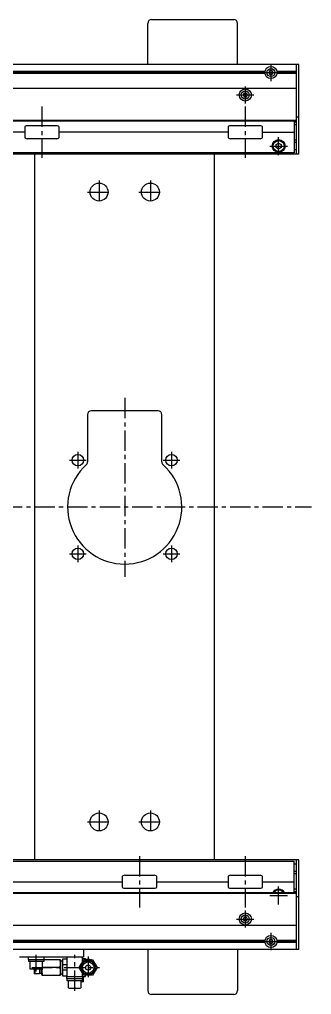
# Model space of a CAD drawing. Extents: x -10 to 2906, y -8 to 1201.
# Drawn here: x 1821 to 2049, y 423 to 1183 of the extents above; entities that cross this region are included whole.
import ezdxf

# ---------------------------------------------------------------- set-up
doc = ezdxf.new("R2010")
doc.units = 0
doc.header["$LTSCALE"] = 0.5
doc.linetypes.add('CENTER', pattern=[50.8, 31.75, -6.35, 6.35, -6.35])
doc.layers.add('MSM_CENTER', color=1, linetype='CENTER')
doc.layers.add('MSM_CONTINUOUS', color=7, linetype='CONTINUOUS')

msp = doc.modelspace()

# ---------------------------------------------------------------- linework, layer by layer
at = {"layer": 'MSM_CENTER'}
for p, q in [((2017.25, 1148.8), (2017.25, 1135.3)), ((2010.5, 1142.05), (2024, 1142.05)), ((1997.25, 1131.3), (1997.25, 1117.8)), ((1990.5, 1124.55), (2004, 1124.55)), ((1838.75, 1115.5), (1838.75, 1075.5)), ((1997.25, 1115.5), (1997.25, 1075.5)), ((2023.25, 1077.75), (2023.25, 1091.75)), ((2016.25, 1084.75), (2030.25, 1084.75)), ((1883.25, 1057.9), (1883.25, 1039.9)), ((1923.25, 1057.9), (1923.25, 1039.9)), ((1874.25, 1048.9), (1892.25, 1048.9)), ((1914.25, 1048.9), (1932.25, 1048.9)), ((1903.25, 888.4), (1903.25, 748.9)), ((1866.75, 846.4), (1866.75, 833.4)), ((1939.75, 846.4), (1939.75, 833.4)), ((1860.25, 839.9), (1873.25, 839.9)), ((1933.25, 839.9), (1946.25, 839.9)), ((359.75, 803.4), (2048.85, 803.4)), ((1866.75, 773.4), (1866.75, 760.4)), ((1939.75, 773.4), (1939.75, 760.4)), ((1860.25, 766.9), (1873.25, 766.9)), ((1933.25, 766.9), (1946.25, 766.9)), ((1883.25, 566.9), (1883.25, 548.9)), ((1923.25, 566.9), (1923.25, 548.9)), ((1874.25, 557.9), (1892.25, 557.9)), ((1914.25, 557.9), (1932.25, 557.9)), ((1914.75, 531.3), (1914.75, 491.3)), ((1997.25, 531.3), (1997.25, 491.3)), ((2023.25, 493.55), (2023.25, 507.55)), ((2016.25, 500.55), (2030.25, 500.55)), ((1997.25, 489), (1997.25, 475.5)), ((1990.5, 482.25), (2004, 482.25)), ((2017.25, 471.5), (2017.25, 458)), ((2010.5, 464.75), (2024, 464.75)), ((1834.25, 441.3), (1834.25, 454.4)), ((1864.25, 426.3), (1864.25, 454.4)), ((1874.75, 452.9), (1874.75, 435.9)), ((1830.75, 444.4), (1883.68, 444.4))]:
    msp.add_line(p, q, dxfattribs=at)
at = {"layer": 'MSM_CONTINUOUS'}
for p, q in [((1921.25, 1148.4), (1921.25, 1180.4)), ((1924.25, 1183.4), (1988.25, 1183.4)), ((1991.25, 1148.4), (1991.25, 1180.4)), ((2038.85, 1148.4), (370.65, 1148.4)), ((2037.25, 1148.35), (372.25, 1148.35)), ((2037.25, 1078.4), (2037.25, 1148.4)), ((2038.85, 1078.4), (2038.85, 1148.4)), ((2012.58, 1142.92), (396.92, 1142.92)), ((2012.58, 1141.18), (396.92, 1141.18)), ((2012.5, 1142.05), (397, 1142.05)), ((2017.25, 1143.78), (2015.75, 1142.92)), ((2015.75, 1142.92), (2015.75, 1141.18)), ((2015.75, 1141.18), (2017.25, 1140.32)), ((2018.75, 1142.92), (2017.25, 1143.78)), ((2017.25, 1140.32), (2018.75, 1141.18)), ((2018.75, 1141.18), (2018.75, 1142.92)), ((2037.25, 1142.92), (2021.92, 1142.92)), ((2037.25, 1141.18), (2021.92, 1141.18)), ((2037.25, 1142.05), (2022, 1142.05)), ((2037.25, 1129.55), (372.25, 1129.55)), ((1996.38, 1126.05), (1995.52, 1124.55)), ((1996.38, 1126.05), (1998.12, 1126.05)), ((1998.98, 1124.55), (1998.12, 1126.05)), ((1995.52, 1124.55), (1996.38, 1123.05)), ((1996.38, 1123.05), (1998.12, 1123.05)), ((1998.12, 1123.05), (1998.98, 1124.55)), ((2037.25, 1104.15), (372.25, 1104.15)), ((2037.25, 1104.55), (422.25, 1104.55)), ((2035.25, 1104.15), (2035.25, 1079.4)), ((2037.25, 1103.4), (2035.25, 1103.4)), ((2038.85, 1107.4), (2037.25, 1107.4)), ((1825.31, 1095.5), (1693.69, 1095.5)), ((1825.31, 1099.5), (1825.31, 1091.5)), ((1850.22, 1100.5), (1827.28, 1100.5)), ((1852.19, 1091.5), (1852.19, 1099.5)), ((1983.81, 1095.5), (1852.19, 1095.5)), ((1983.81, 1099.5), (1983.81, 1091.5)), ((2008.72, 1100.5), (1985.78, 1100.5)), ((2010.69, 1091.5), (2010.69, 1099.5)), ((2010.69, 1095.5), (2035.25, 1095.5)), ((2037.25, 1101.4), (2035.25, 1101.4)), ((1850.22, 1090.5), (1827.28, 1090.5)), ((2008.72, 1090.5), (1985.78, 1090.5)), ((2021.25, 1085.9), (2023.25, 1087.06)), ((2023.25, 1087.06), (2025.25, 1085.9)), ((2037.25, 1089.4), (2035.25, 1089.4)), ((2037.25, 1087.4), (2035.25, 1087.4)), ((2035.25, 1079.4), (450.25, 1079.4)), ((2021.25, 1083.6), (2021.25, 1085.9)), ((2023.25, 1082.44), (2021.25, 1083.6)), ((2025.25, 1083.6), (2023.25, 1082.44)), ((2025.25, 1085.9), (2025.25, 1083.6)), ((2037.25, 1081.9), (2035.25, 1081.9)), ((2038.85, 1078.4), (450.25, 1078.4)), ((1833.25, 528.4), (1833.25, 1078.4)), ((1973.25, 528.4), (1973.25, 1078.4)), ((1874.25, 875.4), (1874.25, 838.5)), ((1929.25, 878.4), (1877.25, 878.4)), ((1932.25, 838.5), (1932.25, 875.4)), ((2038.85, 528.4), (450.25, 528.4)), ((450.25, 527.4), (2035.25, 527.4)), ((2035.25, 502.65), (2035.25, 527.4)), ((2037.25, 524.9), (2035.25, 524.9)), ((2037.25, 458.4), (2037.25, 528.4)), ((2038.85, 458.4), (2038.85, 528.4)), ((2037.25, 519.4), (2035.25, 519.4)), ((2037.25, 517.4), (2035.25, 517.4)), ((1769.69, 511.3), (1901.31, 511.3)), ((1901.31, 515.3), (1901.31, 507.3)), ((1903.28, 516.3), (1926.22, 516.3)), ((1928.19, 507.3), (1928.19, 515.3)), ((1928.19, 511.3), (1983.81, 511.3)), ((1983.81, 515.3), (1983.81, 507.3)), ((1985.78, 516.3), (2008.72, 516.3)), ((2010.69, 507.3), (2010.69, 515.3)), ((2010.69, 511.3), (2035.25, 511.3)), ((2037.25, 502.65), (372.25, 502.65)), ((2037.25, 502.25), (422.25, 502.25)), ((1903.28, 506.3), (1926.22, 506.3)), ((1985.78, 506.3), (2008.72, 506.3)), ((2022.89, 502.65), (2023.25, 502.86)), ((2023.25, 502.86), (2023.61, 502.65)), ((2037.25, 505.4), (2035.25, 505.4)), ((2037.25, 503.4), (2035.25, 503.4)), ((2038.85, 499.4), (2037.25, 499.4)), ((1996.38, 483.75), (1995.52, 482.25)), ((1995.52, 482.25), (1996.38, 480.75)), ((1998.12, 483.75), (1996.38, 483.75)), ((1998.12, 480.75), (1996.38, 480.75)), ((1998.98, 482.25), (1998.12, 483.75)), ((1998.12, 480.75), (1998.98, 482.25)), ((2037.25, 477.25), (372.25, 477.25)), ((2012.58, 465.62), (396.92, 465.62)), ((2012.58, 463.88), (396.92, 463.88)), ((2012.5, 464.75), (397, 464.75)), ((2017.25, 466.48), (2015.75, 465.62)), ((2015.75, 465.62), (2015.75, 463.88)), ((2015.75, 463.88), (2017.25, 463.02)), ((2018.75, 465.62), (2017.25, 466.48)), ((2017.25, 463.02), (2018.75, 463.88)), ((2018.75, 463.88), (2018.75, 465.62)), ((2037.25, 465.62), (2021.92, 465.62)), ((2037.25, 463.88), (2021.92, 463.88)), ((2037.25, 464.75), (2022, 464.75)), ((2038.85, 458.4), (370.65, 458.4)), ((2037.25, 458.45), (372.25, 458.45)), ((1871.25, 458.4), (1871.25, 452.4)), ((1921.25, 458.4), (1921.25, 426.4)), ((1991.25, 458.4), (1991.25, 426.4)), ((1871.25, 452.4), (1821.25, 452.4)), ((1828, 452.4), (1828, 450.8)), ((1828, 450.8), (1840.5, 450.8)), ((1828.15, 450.8), (1828.15, 449.3)), ((1828.15, 449.3), (1840.35, 449.3)), ((1829.25, 449.3), (1829.25, 443.8)), ((1839.25, 443.8), (1839.25, 449.3)), ((1840.35, 449.3), (1840.35, 450.8)), ((1853.25, 450.4), (1840.35, 450.4)), ((1840.5, 450.8), (1840.5, 452.4)), ((1853.25, 450.4), (1853.25, 438.4)), ((1854.75, 449.4), (1853.25, 449.4)), ((1858.25, 450.9), (1854.75, 450.9)), ((1854.75, 450.9), (1854.75, 437.9)), ((1858.25, 452.4), (1858.25, 437.4)), ((1867.82, 444.4), (1871.29, 450.4)), ((1868.98, 444.4), (1871.86, 449.4)), ((1870.25, 448.61), (1870.25, 452.4)), ((1870.25, 451.4), (1872.75, 451.4)), ((1871.29, 450.4), (1878.21, 450.4)), ((1871.86, 449.4), (1877.64, 449.4)), ((1872.75, 450.58), (1872.75, 451.4)), ((1877.64, 449.4), (1880.52, 444.4)), ((1878.21, 450.4), (1881.68, 444.4)), ((1829.75, 443.3), (1838.75, 443.3)), ((1832.75, 443.3), (1832.75, 440)), ((1836.75, 443.3), (1836.75, 439.4)), ((1838.25, 443.3), (1838.25, 439.4)), ((1838.75, 443.3), (1838.75, 438.4)), ((1852.71, 444.4), (1839.29, 444.4)), ((1858.25, 446.4), (1854.75, 446.4)), ((1858.25, 442.4), (1854.75, 442.4)), ((1871.29, 438.4), (1867.82, 444.4)), ((1871.86, 439.4), (1868.98, 444.4)), ((1880.52, 444.4), (1877.64, 439.4)), ((1881.68, 444.4), (1878.21, 438.4)), ((1836.75, 439.4), (1832.87, 439.4)), ((1836.75, 440.15), (1838.25, 440.15)), ((1838.25, 439.4), (1838.75, 439.4)), ((1838.75, 438.4), (1853.25, 438.4)), ((1853.25, 439.4), (1854.75, 439.4)), ((1854.75, 437.9), (1858.25, 437.9)), ((1858, 437.4), (1872.75, 437.4)), ((1858, 437.4), (1858, 435.8)), ((1858, 435.8), (1870.5, 435.8)), ((1858.15, 435.8), (1858.15, 434.3)), ((1858.15, 434.3), (1870.35, 434.3)), ((1859.25, 434.3), (1859.25, 428.9)), ((1869.25, 428.9), (1869.25, 434.3)), ((1871.25, 433.4), (1869.25, 433.4)), ((1870.25, 437.4), (1870.25, 440.19)), ((1870.35, 434.3), (1870.35, 435.8)), ((1870.5, 435.8), (1870.5, 437.4)), ((1870.5, 436.4), (1870.75, 436.4)), ((1870.75, 433.4), (1870.75, 436.4)), ((1871.25, 433.4), (1871.25, 437.4)), ((1878.21, 438.4), (1871.29, 438.4)), ((1877.64, 439.4), (1871.86, 439.4)), ((1872.75, 437.4), (1872.75, 438.4)), ((1859.85, 428.3), (1868.65, 428.3)), ((1988.25, 423.4), (1924.25, 423.4))]:
    msp.add_line(p, q, dxfattribs=at)
for centre, radius in [((2017.25, 1142.05), 4.75), ((2017.25, 1142.05), 3.13), ((1997.25, 1124.55), 4.75), ((1997.25, 1124.55), 3.13), ((2023.25, 1084.75), 5), ((2023.25, 1084.75), 4.25), ((1883.25, 1048.9), 7), ((1923.25, 1048.9), 7), ((1866.75, 839.9), 4.5), ((1939.75, 839.9), 4.5), ((1866.75, 766.9), 4.5), ((1939.75, 766.9), 4.5), ((1883.25, 557.9), 7), ((1923.25, 557.9), 7), ((1997.25, 482.25), 4.75), ((1997.25, 482.25), 3.13), ((2017.25, 464.75), 4.75), ((2017.25, 464.75), 3.13), ((1874.75, 444.4), 4.4), ((1874.75, 444.4), 2)]:
    msp.add_circle(centre, radius, dxfattribs=at)
for centre, radius, start, end in [((1924.25, 1180.4), 3, 90, 180), ((1988.25, 1180.4), 3, 0, 90), ((1826.18, 1099.38), 0.882, 115.53281, 172.10275), ((1827.26, 1097.09), 3.41, 89.66873, 115.24537), ((1850.24, 1097.09), 3.41, 64.75463, 90.33127), ((1851.32, 1099.38), 0.882, 7.89725, 64.46719), ((1984.68, 1099.38), 0.882, 115.53281, 172.10275), ((1985.76, 1097.09), 3.41, 89.66873, 115.24537), ((2008.74, 1097.09), 3.41, 64.75463, 90.33127), ((2009.82, 1099.38), 0.882, 7.89725, 64.46719), ((1826.18, 1091.62), 0.882, 187.89725, 244.46719), ((1827.26, 1093.91), 3.41, 244.75463, 270.33127), ((1850.24, 1093.91), 3.41, 269.66873, 295.24537), ((1851.32, 1091.62), 0.882, 295.53281, 352.10275), ((1984.68, 1091.62), 0.882, 187.89725, 244.46719), ((1985.76, 1093.91), 3.41, 244.75463, 270.33127), ((2008.74, 1093.91), 3.41, 269.66873, 295.24537), ((2009.82, 1091.62), 0.882, 295.53281, 352.10275), ((1877.25, 875.4), 3, 90, 180), ((1929.25, 875.4), 3, 0, 90), ((1903.25, 803.4), 44.5, 132.35205, 47.64795), ((1871.25, 838.5), 3, 312.35205, 360), ((1935.25, 838.5), 3, 180, 227.64795), ((1902.18, 515.18), 0.882, 115.53281, 172.10275), ((1903.26, 512.89), 3.41, 89.66873, 115.24537), ((1926.24, 512.89), 3.41, 64.75463, 90.33127), ((1927.32, 515.18), 0.882, 7.89725, 64.46719), ((1984.68, 515.18), 0.882, 115.53281, 172.10275), ((1985.76, 512.89), 3.41, 89.66873, 115.24537), ((2008.74, 512.89), 3.41, 64.75463, 90.33127), ((2009.82, 515.18), 0.882, 7.89725, 64.46719), ((1902.18, 507.42), 0.882, 187.89725, 244.46719), ((1903.26, 509.71), 3.41, 244.75463, 270.33127), ((1926.24, 509.71), 3.41, 269.66873, 295.24537), ((1927.32, 507.42), 0.882, 295.53281, 352.10275), ((1984.68, 507.42), 0.882, 187.89725, 244.46719), ((1985.76, 509.71), 3.41, 244.75463, 270.33127), ((2008.74, 509.71), 3.41, 269.66873, 295.24537), ((2009.82, 507.42), 0.882, 295.53281, 352.10275), ((2023.25, 500.55), 5, 24.83459, 155.16541), ((2023.25, 500.55), 4.25, 29.61158, 150.38842), ((1844.58, 447.4), 8.67, 339.74384, 20.25616), ((1874.75, 444.4), 6.5, 67.38014, 112.61986), ((1874.75, 444.4), 5.2, 74.05763, 105.94237), ((1829.75, 443.8), 0.5, 180, 270), ((1837.77, 441.9), 4.91, 163.42229, 210.63), ((1838.75, 443.8), 0.5, 270, 0), ((1847.42, 441.4), 8.67, 166.97843, 200.25616), ((1847.42, 447.4), 8.67, 199.55904, 200.25616), ((1847.42, 441.4), 8.67, 159.74384, 160.44096), ((1844.58, 441.4), 8.67, 339.74384, 20.25616), ((1834.35, 440.01), 1.6, 180.43562, 202.49501), ((1859.85, 428.9), 0.6, 180, 270), ((1868.65, 428.9), 0.6, 270, 360), ((1924.25, 426.4), 3, 180, 270), ((1988.25, 426.4), 3, 270, 0)]:
    msp.add_arc(centre, radius, start, end, dxfattribs=at)

doc.saveas('drawing.dxf')
